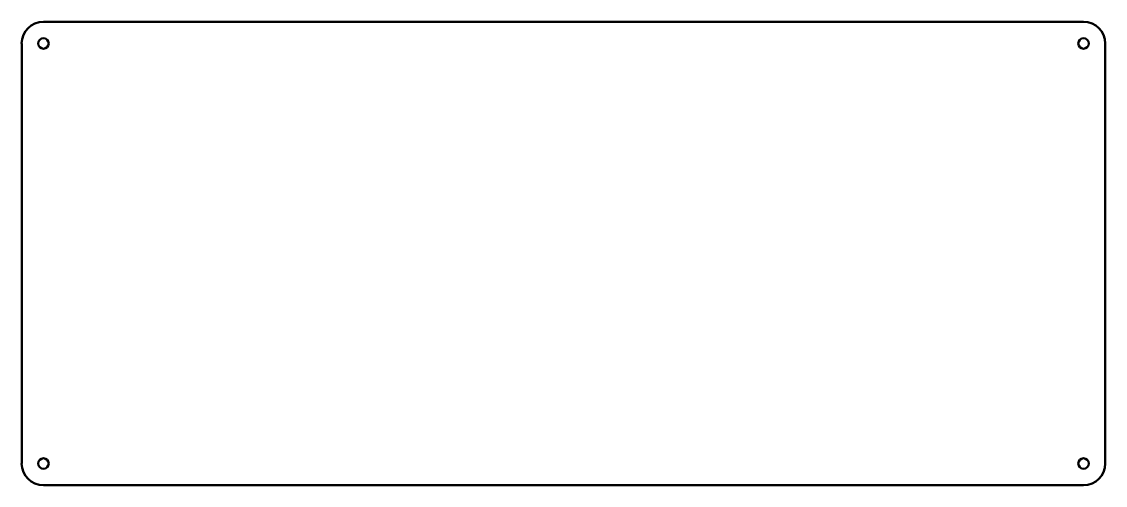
# Model space of a CAD drawing. Header units: inches. Extents: x 0.36 to 10.15, y 17.42 to 21.61.
import ezdxf

# ---------------------------------------------------------------- set-up
doc = ezdxf.new("R2010")
doc.units = ezdxf.units.IN
doc.header["$MEASUREMENT"] = 0
doc.layers.add('Visible (ANSI)', color=7, linetype='Continuous', lineweight=50)

msp = doc.modelspace()

# ---------------------------------------------------------------- linework, layer by layer
at = {"layer": 'Visible (ANSI)'}
for p, q in [((9.9563, 21.609), (0.5547, 21.609)), ((0.3579, 21.4122), (0.3579, 17.6169)), ((10.1531, 17.6169), (10.1531, 21.4122)), ((0.5547, 17.42), (9.9563, 17.42))]:
    msp.add_line(p, q, dxfattribs=at)
for centre in [(0.5547, 21.4122), (9.9563, 21.4122), (0.5547, 17.6169), (9.9563, 17.6169)]:
    msp.add_circle(centre, 0.0472, dxfattribs=at)
for centre, start, end in [((0.5547, 21.4122), 90, 180), ((9.9563, 21.4122), 0, 90), ((0.5547, 17.6169), 180, 270), ((9.9563, 17.6169), 270, 0)]:
    msp.add_arc(centre, 0.1969, start, end, dxfattribs=at)

doc.saveas('drawing.dxf')
